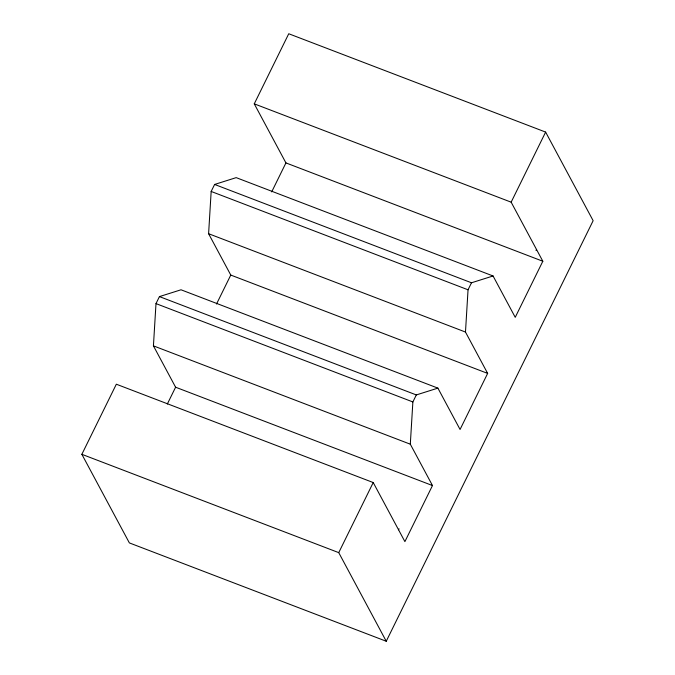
<?xml version="1.0" encoding="UTF-8"?>
<svg xmlns="http://www.w3.org/2000/svg" width="675" height="675" viewBox="0 0 675 675"><rect width="100%" height="100%" fill="white"/><g stroke="black" fill="none" stroke-linecap="round" stroke-linejoin="round"><path stroke-width="1.01" d="M432.481 485.544L175.601 387.214L153.428 345.862L155.993 303.607L159.443 296.595L181.01 289.786L437.898 388.125L460.063 429.477L487.654 373.402L465.48 332.049L468.045 289.794L471.496 282.783L493.062 275.974L515.236 317.326L542.827 261.25L511.152 202.179L254.264 103.84L288.748 33.75L545.628 132.089L593.139 220.691L386.252 641.25L129.372 542.911L81.861 454.309L116.336 384.21L373.224 482.549L404.899 541.62L432.481 485.544L410.307 444.192L412.872 401.946L416.323 394.934L437.898 388.125M487.654 373.402L230.774 275.062L208.6 233.71L211.165 191.455L214.616 184.452L236.183 177.635L493.062 275.974M167.324 404.03L175.601 387.214M216.515 304.037L230.774 275.062M271.688 191.886L285.938 162.911L254.264 103.84M386.252 641.25L338.74 552.639L373.224 482.549M511.152 202.179L545.628 132.089M398.562 529.808L399.043 528.829M536.009 250.417L536.49 249.438M285.938 162.911L542.827 261.25M214.616 184.452L471.496 282.783M211.165 191.455L468.045 289.794M208.6 233.71L465.48 332.049M159.443 296.595L416.323 394.934M155.993 303.607L412.872 401.946M153.428 345.862L410.307 444.192M81.861 454.309L338.74 552.639"/></g></svg>
